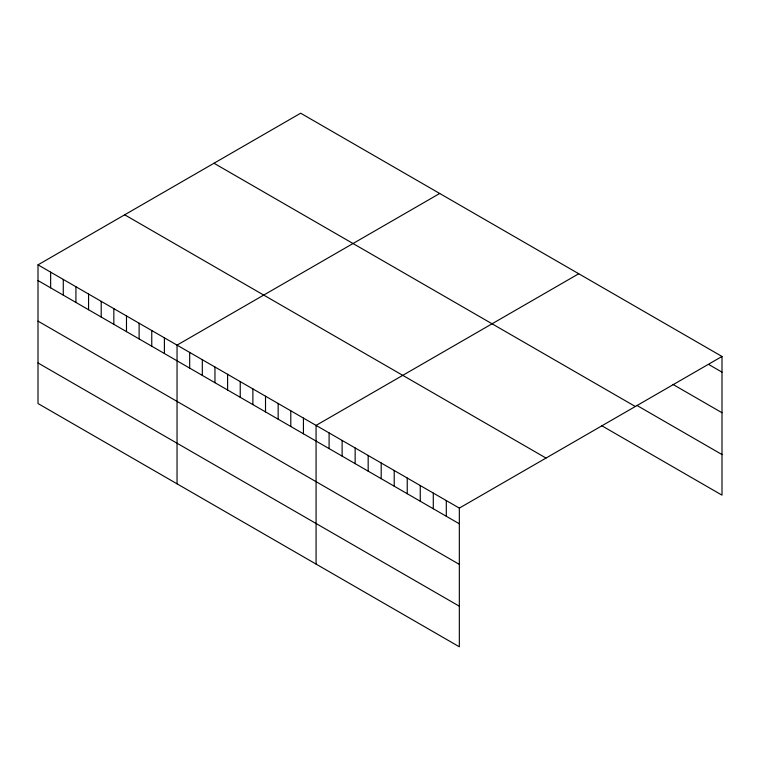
<?xml version="1.0" encoding="UTF-8"?>
<svg xmlns="http://www.w3.org/2000/svg" width="760" height="760" viewBox="0 0 760 760"><rect width="100%" height="100%" fill="white"/><g stroke="black" fill="none" stroke-linecap="round" stroke-linejoin="round"><path stroke-width="1.14" d="M38 264.851L459.334 508.108L459.334 646.798L38 403.541L38 264.851L300.666 113.202L722 356.459L722 495.149L601.787 425.742M439.707 193.477L177.042 345.125L177.042 483.816M578.75 273.752L316.074 425.401L316.074 564.091M459.334 508.108L722 356.459M708.975 364.619L722 372.144M672.913 384.398L722 412.737M636.851 405.394L722 454.556M213.987 163.248L635.322 406.495M124.678 214.804L546.012 458.061M38 280.544L459.334 523.792M38 321.128L459.334 564.385M38 362.957L459.334 606.204M446.31 500.583L446.31 516.278M433.285 493.069L433.285 508.753M420.261 485.545L420.261 501.239M407.236 478.03L407.236 493.715M394.212 470.516L394.212 486.2M381.197 462.992L381.197 478.676M368.173 455.477L368.173 471.162M355.148 447.953L355.148 463.647M342.123 440.439L342.123 456.123M329.099 432.915L329.099 448.609M303.44 418.104L303.44 433.789M290.795 410.808L290.795 426.493M278.16 403.503L278.16 419.197M265.515 396.207L265.515 411.901M252.88 388.911L252.88 404.595M240.236 381.615L240.236 397.299M227.601 374.319L227.601 390.003M214.957 367.023L214.957 382.707M202.321 359.717L202.321 375.411M189.677 352.422L189.677 368.115M164.398 337.829L164.398 353.514M151.762 330.534L151.762 346.218M139.118 323.238L139.118 338.922M126.483 315.932L126.483 331.626M113.838 308.636L113.838 324.33M101.203 301.34L101.203 317.024M88.559 294.044L88.559 309.728M75.924 286.748L75.924 302.433M63.279 279.452L63.279 295.137M50.645 272.147L50.645 287.841"/></g></svg>
